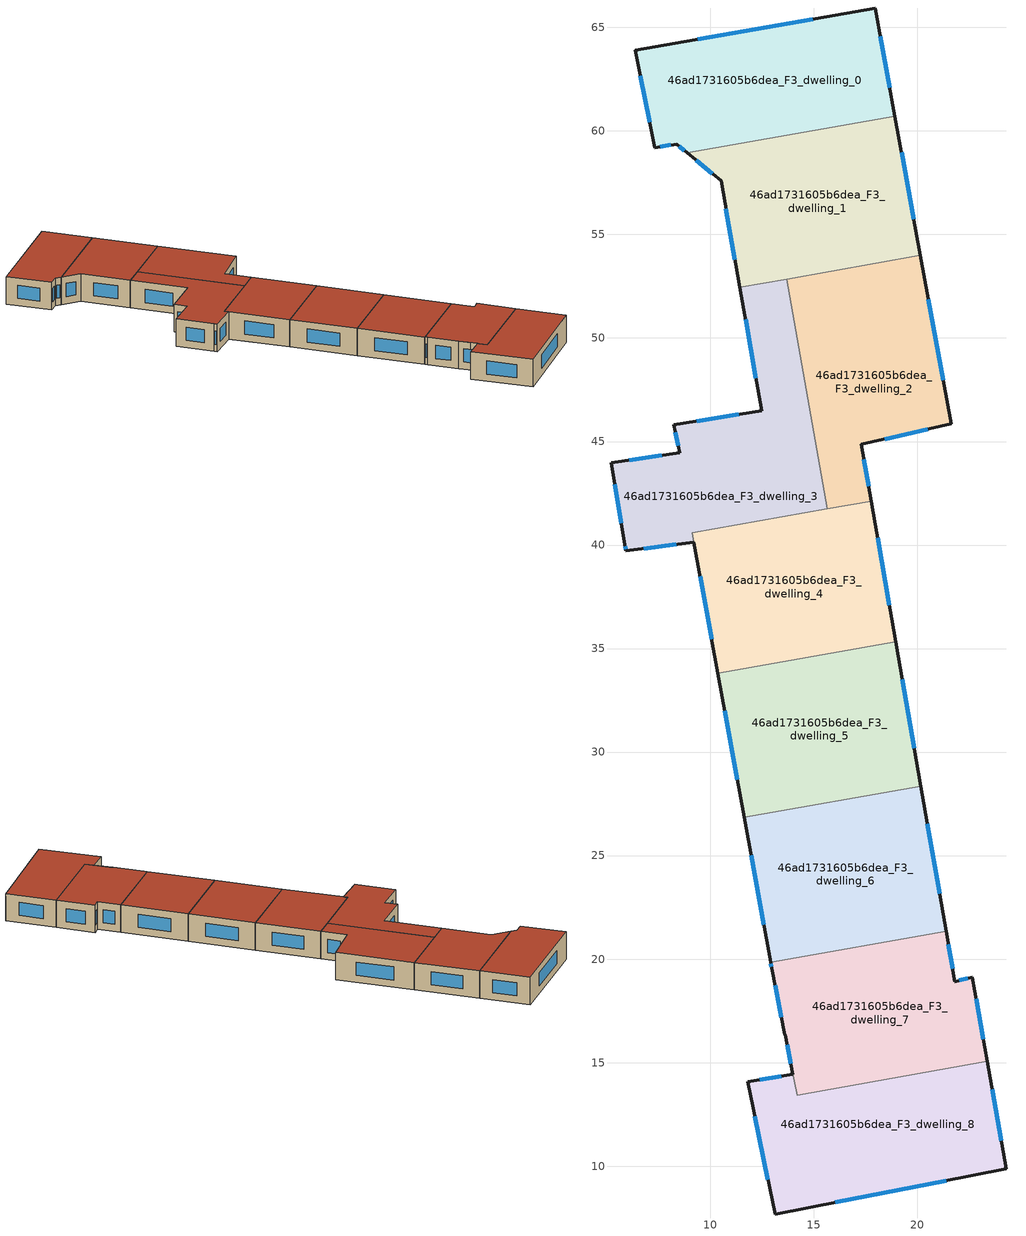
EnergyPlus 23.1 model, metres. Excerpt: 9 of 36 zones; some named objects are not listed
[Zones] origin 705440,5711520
46ad1731605b6dea_F3_dwelling_0
 floor to 46ad1731605b6dea_F2_dwelling_0 (EU_floor_Construction): 17.97,65.94 18.93,60.72 8.9,58.95 8.38,59.37 7.32,59.19 6.38,63.89 z9
 wall outside (EU_wall_Construction): 18.93,60.72 17.97,65.94 6.38,63.89 7.32,59.19 8.38,59.37 8.9,58.95 z9:12
 wall to 46ad1731605b6dea_F3_dwelling_1 (EU_wall_Construction): 8.9,58.95 18.93,60.72 z9:12
 window (EU_Window_Construction): 7.6,59.24 8.11,59.32 / 6.63,62.67 7.08,60.41 / 14.96,65.4 9.39,64.42 / 18.68,62.08 18.22,64.58 / 8.52,59.26 8.76,59.06 z9.78:11.22
 roof outside (EU_roof_Construction): 18.93,60.72 17.97,65.94 6.38,63.89 7.32,59.19 8.38,59.37 8.9,58.95 z12
46ad1731605b6dea_F3_dwelling_1
 floor to 46ad1731605b6dea_F2_dwelling_1 (EU_floor_Construction): 18.93,60.72 20.16,53.99 11.44,52.45 10.53,57.58 8.9,58.95 z9
 wall outside (EU_wall_Construction): 8.9,58.95 10.53,57.58 11.44,52.45 / 20.16,53.99 18.93,60.72 z9:12
 wall to 46ad1731605b6dea_F3_dwelling_2 (EU_wall_Construction): 13.69,52.85 20.16,53.99 z9:12
 wall to 46ad1731605b6dea_F3_dwelling_3 (EU_wall_Construction): 11.44,52.45 13.69,52.85 z9:12
 window (EU_Window_Construction): 9.32,58.59 10.11,57.94 / 19.84,55.74 19.25,58.97 / 10.77,56.25 11.2,53.78 z9.78:11.22
 roof outside (EU_roof_Construction): 20.16,53.99 18.93,60.72 8.9,58.95 10.53,57.58 11.44,52.45 z12
46ad1731605b6dea_F3_dwelling_2
 floor to 46ad1731605b6dea_F2_dwelling_2 (EU_floor_Construction): 20.16,53.99 21.65,45.85 17.3,44.86 17.78,42.12 15.66,41.74 13.69,52.85 z9
 wall outside (EU_wall_Construction): 17.78,42.12 17.3,44.86 21.65,45.85 20.16,53.99 z9:12
 wall to 46ad1731605b6dea_F3_dwelling_3 (EU_wall_Construction): 13.69,52.85 15.66,41.74 z9:12
 wall to 46ad1731605b6dea_F3_dwelling_4 (EU_wall_Construction): 15.66,41.74 17.78,42.12 z9:12
 window (EU_Window_Construction): 21.27,47.97 20.55,51.88 / 18.43,45.12 20.52,45.6 / 17.66,42.83 17.43,44.15 z9.78:11.22
 roof outside (EU_roof_Construction): 17.78,42.12 17.3,44.86 21.65,45.85 20.16,53.99 13.69,52.85 15.66,41.74 z12
46ad1731605b6dea_F3_dwelling_3
 floor to 46ad1731605b6dea_F2_dwelling_3 (EU_floor_Construction): 13.69,52.85 15.66,41.74 9.14,40.59 9.22,40.14 5.94,39.71 5.89,40.01 5.23,43.97 8.53,44.45 8.25,45.81 12.49,46.5 11.44,52.45 z9
 wall outside (EU_wall_Construction): 11.44,52.45 12.49,46.5 8.25,45.81 8.53,44.45 5.23,43.97 5.89,40.01 5.94,39.71 9.22,40.14 z9:12
 wall to 46ad1731605b6dea_F3_dwelling_4 (EU_wall_Construction): 9.22,40.14 9.14,40.59 15.66,41.74 z9:12
 window (EU_Window_Construction): 6.79,39.82 8.36,40.03 / 5.9,39.94 5.92,39.79 / 5.4,42.94 5.71,41.04 / 7.67,44.33 6.09,44.1 / 8.32,45.46 8.46,44.81 / 11.39,46.32 9.35,45.99 / 11.71,50.9 12.22,48.04 z9.78:11.22
 roof outside (EU_roof_Construction): 15.66,41.74 13.69,52.85 11.44,52.45 12.49,46.5 8.25,45.81 8.53,44.45 5.23,43.97 5.89,40.01 5.94,39.71 9.22,40.14 9.14,40.59 z12
46ad1731605b6dea_F3_dwelling_4
 floor to 46ad1731605b6dea_F2_dwelling_4 (EU_floor_Construction): 17.78,42.12 18.96,35.33 10.37,33.81 9.14,40.59 z9
 wall outside (EU_wall_Construction): 9.22,40.13 10.37,33.81 / 18.96,35.33 17.78,42.12 z9:12
 wall to 46ad1731605b6dea_F3_dwelling_5 (EU_wall_Construction): 10.37,33.81 18.96,35.33 z9:12
 window (EU_Window_Construction): 9.52,38.49 10.07,35.46 / 18.66,37.1 18.09,40.35 z9.78:11.22
 roof outside (EU_roof_Construction): 18.96,35.33 17.78,42.12 9.14,40.59 10.37,33.81 z12
46ad1731605b6dea_F3_dwelling_5
 floor to 46ad1731605b6dea_F2_dwelling_5 (EU_floor_Construction): 18.96,35.33 20.18,28.36 11.65,26.85 10.37,33.81 z9
 wall outside (EU_wall_Construction): 20.18,28.36 18.96,35.33 / 10.37,33.81 11.65,26.85 z9:12
 wall to 46ad1731605b6dea_F3_dwelling_6 (EU_wall_Construction): 11.65,26.85 20.18,28.36 z9:12
 window (EU_Window_Construction): 19.86,30.17 19.28,33.52 / 10.7,32 11.31,28.66 z9.78:11.22
 roof outside (EU_roof_Construction): 20.18,28.36 18.96,35.33 10.37,33.81 11.65,26.85 z12
46ad1731605b6dea_F3_dwelling_6
 floor to 46ad1731605b6dea_F2_dwelling_6 (EU_floor_Construction): 20.18,28.36 21.4,21.34 12.93,19.84 11.65,26.85 z9
 wall outside (EU_wall_Construction): 21.4,21.34 20.18,28.36 / 11.65,26.85 12.93,19.84 z9:12
 wall to 46ad1731605b6dea_F3_dwelling_7 (EU_wall_Construction): 12.93,19.84 21.4,21.34 z9:12
 window (EU_Window_Construction): 21.08,23.17 20.5,26.53 / 11.98,25.03 12.59,21.66 z9.78:11.22
 roof outside (EU_roof_Construction): 21.4,21.34 20.18,28.36 11.65,26.85 12.93,19.84 z12
46ad1731605b6dea_F3_dwelling_7
 floor to 46ad1731605b6dea_F2_dwelling_7 (EU_floor_Construction): 21.4,21.34 21.83,18.91 22.66,19.13 23.38,15.06 14.2,13.44 13.61,16.35 12.98,19.57 12.93,19.84 z9
 wall outside (EU_wall_Construction): 12.93,19.84 12.98,19.57 13.61,16.35 / 23.38,15.06 22.66,19.13 21.83,18.91 21.4,21.34 z9:12
 wall to 46ad1731605b6dea_F3_dwelling_8 (EU_wall_Construction): 13.62,16.35 14.2,13.44 23.38,15.06 z9:12
 window (EU_Window_Construction): 13.14,18.73 13.45,17.19 / 12.94,19.77 12.96,19.64 / 21.72,19.54 21.51,20.71 / 22.44,19.08 22.04,18.97 / 23.19,16.12 22.85,18.07 z9.78:11.22
 roof outside (EU_roof_Construction): 23.38,15.06 22.66,19.13 21.83,18.91 21.4,21.34 12.93,19.84 12.98,19.57 13.61,16.35 14.2,13.44 z12
46ad1731605b6dea_F3_dwelling_8
 floor to 46ad1731605b6dea_F2_dwelling_8 (EU_floor_Construction): 23.38,15.06 24.31,9.87 13.14,7.69 11.82,14.07 14,14.44 13.62,16.35 14.2,13.44 z9
 wall outside (EU_wall_Construction): 13.62,16.35 14,14.44 11.82,14.07 13.14,7.69 24.31,9.87 23.38,15.06 z9:12
 window (EU_Window_Construction): 13.72,15.85 13.9,14.94 / 24.06,11.22 23.62,13.71 / 16.04,8.26 21.4,9.3 / 12.16,12.41 12.8,9.35 / 13.43,14.34 12.39,14.17 z9.78:11.22
 roof outside (EU_roof_Construction): 24.31,9.87 23.38,15.06 14.2,13.44 13.62,16.35 14,14.44 11.82,14.07 13.14,7.69 z12
[Building]
EU S2 Campaign: North Axis=0; Terrain=City; Solar Distribution=FullExterior
[Site:Location]
London: Latitude=51.5; Longitude=-0.5; Time Zone=0; Elevation=25
[SizingPeriod:WeatherFileDays]
AnnualSizingPeriod: Begin Month=1; Begin Day of Month=1; End Month=12; End Day of Month=31; Day of Week for Start Day=Monday; Use Weather File Daylight Saving Period=No; Use Weather File Rain and Snow Indicators=No
[MATERIAL]
EU_InternalMass_Material: Roughness=MediumRough; Thickness=0.1; Conductivity=1; Density=1800; Specific Heat=900; Thermal Absorptance=0.9; Solar Absorptance=0.7; Visible Absorptance=0.7
[MATERIAL:NOMASS] Roughness=MediumRough; Thermal Absorptance=0.9; Solar Absorptance=0.7; Visible Absorptance=0.7
Name | Thermal Resistance
EU_wall_NoMass | 3.06955
EU_roof_NoMass | 4.82358
EU_floor_NoMass | 3.75167
[WINDOWMATERIAL:SIMPLEGLAZINGSYSTEM]
EU_Window_SimpleGlazing: UFactor=1.87571; Solar Heat Gain Coefficient=0.72; Visible Transmittance=0.72
[CONSTRUCTION]
EU_wall_Construction: EU_wall_NoMass
EU_roof_Construction: EU_roof_NoMass
EU_floor_Construction: EU_floor_NoMass
EU_Window_Construction: EU_Window_SimpleGlazing
EU_InternalMass_Construction: EU_InternalMass_Material
[ZONE] Type=1; Multiplier=1; Ceiling Height=autocalculate; Floor Area=autocalculate; Part of Total Floor Area=Yes
Name | Volume
46ad1731605b6dea_F3_dwelling_0 | 184.634
46ad1731605b6dea_F3_dwelling_1; 46ad1731605b6dea_F3_dwelling_5 | 184.617
46ad1731605b6dea_F3_dwelling_2 | 184.618
46ad1731605b6dea_F3_dwelling_3 | 188.427
46ad1731605b6dea_F3_dwelling_4 | 180.84
46ad1731605b6dea_F3_dwelling_6 | 184.627
46ad1731605b6dea_F3_dwelling_7 | 177.798
46ad1731605b6dea_F3_dwelling_8 | 191.479
[INTERNALMASS] Construction=EU_InternalMass_Construction
Name | Zone or ZoneList | Surface Area
46ad1731605b6dea_F3_dwelling_0_EU_InternalMass | 46ad1731605b6dea_F3_dwelling_0 | 61.5446
46ad1731605b6dea_F3_dwelling_1_EU_InternalMass | 46ad1731605b6dea_F3_dwelling_1 | 61.5392
46ad1731605b6dea_F3_dwelling_2_EU_InternalMass | 46ad1731605b6dea_F3_dwelling_2 | 61.5396
46ad1731605b6dea_F3_dwelling_3_EU_InternalMass | 46ad1731605b6dea_F3_dwelling_3 | 62.8089
46ad1731605b6dea_F3_dwelling_4_EU_InternalMass | 46ad1731605b6dea_F3_dwelling_4 | 60.2856
46ad1731605b6dea_F3_dwelling_5_EU_InternalMass | 46ad1731605b6dea_F3_dwelling_5 | 61.5388
46ad1731605b6dea_F3_dwelling_6_EU_InternalMass | 46ad1731605b6dea_F3_dwelling_6 | 61.5426
46ad1731605b6dea_F3_dwelling_7_EU_InternalMass | 46ad1731605b6dea_F3_dwelling_7 | 59.2569
46ad1731605b6dea_F3_dwelling_8_EU_InternalMass | 46ad1731605b6dea_F3_dwelling_8 | 63.8322
[OTHEREQUIPMENT] Fuel Type=Electricity; Design Level Calculation Method=Watts/Area; Power per Zone Floor Area=1; Fraction Latent=0; Fraction Radiant=0; Fraction Lost=0; Carbon Dioxide Generation Rate=0; EndUse Subcategory=EU_Step8_InternalGains
Name | Zone or ZoneList or Space or SpaceList | Schedule
EU_Step8_InternalGain_46ad1731605b6dea_F3_dwelling_0_f000 | 46ad1731605b6dea_F3_dwelling_0 | EU_Step8_GainSchedule_46ad1731605b6dea_F3_dwelling_0_f000
EU_Step8_InternalGain_46ad1731605b6dea_F3_dwelling_1_f000 | 46ad1731605b6dea_F3_dwelling_1 | EU_Step8_GainSchedule_46ad1731605b6dea_F3_dwelling_1_f000
EU_Step8_InternalGain_46ad1731605b6dea_F3_dwelling_2_f000 | 46ad1731605b6dea_F3_dwelling_2 | EU_Step8_GainSchedule_46ad1731605b6dea_F3_dwelling_2_f000
EU_Step8_InternalGain_46ad1731605b6dea_F3_dwelling_3_f000 | 46ad1731605b6dea_F3_dwelling_3 | EU_Step8_GainSchedule_46ad1731605b6dea_F3_dwelling_3_f000
EU_Step8_InternalGain_46ad1731605b6dea_F3_dwelling_4_f000 | 46ad1731605b6dea_F3_dwelling_4 | EU_Step8_GainSchedule_46ad1731605b6dea_F3_dwelling_4_f000
EU_Step8_InternalGain_46ad1731605b6dea_F3_dwelling_5_f000 | 46ad1731605b6dea_F3_dwelling_5 | EU_Step8_GainSchedule_46ad1731605b6dea_F3_dwelling_5_f000
EU_Step8_InternalGain_46ad1731605b6dea_F3_dwelling_6_f000 | 46ad1731605b6dea_F3_dwelling_6 | EU_Step8_GainSchedule_46ad1731605b6dea_F3_dwelling_6_f000
EU_Step8_InternalGain_46ad1731605b6dea_F3_dwelling_7_f000 | 46ad1731605b6dea_F3_dwelling_7 | EU_Step8_GainSchedule_46ad1731605b6dea_F3_dwelling_7_f000
EU_Step8_InternalGain_46ad1731605b6dea_F3_dwelling_8_f000 | 46ad1731605b6dea_F3_dwelling_8 | EU_Step8_GainSchedule_46ad1731605b6dea_F3_dwelling_8_f000
[ZONEVENTILATION:DESIGNFLOWRATE] Schedule=EU_AlwaysOn; Design Flow Rate Calculation Method=AirChanges/Hour; Air Changes per Hour=0.493607; Ventilation Type=Natural; Fan Pressure Rise=0; Fan Total Efficiency=1; Constant Term Coefficient=1; Temperature Term Coefficient=0; Velocity Term Coefficient=0; Velocity Squared Term Coefficient=0; Minimum Indoor Temperature=-100; Maximum Indoor Temperature=100; Delta Temperature=-100; Minimum Outdoor Temperature=-100; Maximum Outdoor Temperature=100; Maximum Wind Speed=40
Name | Zone or ZoneList or Space or SpaceList
EU_ConstantAir_46ad1731605b6dea_F3_dwelling_0 | 46ad1731605b6dea_F3_dwelling_0
EU_ConstantAir_46ad1731605b6dea_F3_dwelling_1 | 46ad1731605b6dea_F3_dwelling_1
EU_ConstantAir_46ad1731605b6dea_F3_dwelling_2 | 46ad1731605b6dea_F3_dwelling_2
EU_ConstantAir_46ad1731605b6dea_F3_dwelling_3 | 46ad1731605b6dea_F3_dwelling_3
EU_ConstantAir_46ad1731605b6dea_F3_dwelling_4 | 46ad1731605b6dea_F3_dwelling_4
EU_ConstantAir_46ad1731605b6dea_F3_dwelling_5 | 46ad1731605b6dea_F3_dwelling_5
EU_ConstantAir_46ad1731605b6dea_F3_dwelling_6 | 46ad1731605b6dea_F3_dwelling_6
EU_ConstantAir_46ad1731605b6dea_F3_dwelling_7 | 46ad1731605b6dea_F3_dwelling_7
EU_ConstantAir_46ad1731605b6dea_F3_dwelling_8 | 46ad1731605b6dea_F3_dwelling_8
[HVACTEMPLATE:ZONE:IDEALLOADSAIRSYSTEM] System Availability Schedule=EU_AlwaysOn; Maximum Heating Supply Air Temperature=50; Minimum Cooling Supply Air Temperature=13; Maximum Heating Supply Air Humidity Ratio=0.0156; Minimum Cooling Supply Air Humidity Ratio=0.0077; Heating Limit=NoLimit; Cooling Limit=NoLimit; Heating Availability Schedule=EU_AlwaysOn; Cooling Availability Schedule=EU_CoolingOff; Dehumidification Control Type=ConstantSensibleHeatRatio; Cooling Sensible Heat Ratio=0.7; Dehumidification Setpoint=60; Humidification Control Type=None; Humidification Setpoint=30; Outdoor Air Method=None; Outdoor Air Flow Rate per Person=0.00944; Outdoor Air Flow Rate per Zone Floor Area=0; Outdoor Air Flow Rate per Zone=0; Demand Controlled Ventilation Type=None; Outdoor Air Economizer Type=NoEconomizer; Heat Recovery Type=None; Sensible Heat Recovery Effectiveness=0.7; Latent Heat Recovery Effectiveness=0.65
Name | Template Thermostat
46ad1731605b6dea_F3_dwelling_0 | EU_HeatOnly_46ad1731605b6dea_F3_dwelling_0
46ad1731605b6dea_F3_dwelling_1 | EU_HeatOnly_46ad1731605b6dea_F3_dwelling_1
46ad1731605b6dea_F3_dwelling_2 | EU_HeatOnly_46ad1731605b6dea_F3_dwelling_2
46ad1731605b6dea_F3_dwelling_3 | EU_HeatOnly_46ad1731605b6dea_F3_dwelling_3
46ad1731605b6dea_F3_dwelling_4 | EU_HeatOnly_46ad1731605b6dea_F3_dwelling_4
46ad1731605b6dea_F3_dwelling_5 | EU_HeatOnly_46ad1731605b6dea_F3_dwelling_5
46ad1731605b6dea_F3_dwelling_6 | EU_HeatOnly_46ad1731605b6dea_F3_dwelling_6
46ad1731605b6dea_F3_dwelling_7 | EU_HeatOnly_46ad1731605b6dea_F3_dwelling_7
46ad1731605b6dea_F3_dwelling_8 | EU_HeatOnly_46ad1731605b6dea_F3_dwelling_8
[SIZING:ZONE] Zone Cooling Design Supply Air Temperature Input Method=SupplyAirTemperature; Zone Cooling Design Supply Air Temperature=13; Zone Heating Design Supply Air Temperature Input Method=SupplyAirTemperature; Zone Heating Design Supply Air Temperature=50; Zone Cooling Design Supply Air Humidity Ratio=0.008; Zone Heating Design Supply Air Humidity Ratio=0.008; Cooling Design Air Flow Method=DesignDay; Cooling Design Air Flow Rate=0; Cooling Minimum Air Flow per Zone Floor Area=0.000762; Cooling Minimum Air Flow=0; Cooling Minimum Air Flow Fraction=0.2; Heating Design Air Flow Method=DesignDay; Heating Design Air Flow Rate=0; Heating Maximum Air Flow per Zone Floor Area=0.002032; Heating Maximum Air Flow=0.141576; Heating Maximum Air Flow Fraction=0.3; Account for Dedicated Outdoor Air System=No; Dedicated Outdoor Air System Control Strategy=NeutralSupplyAir; Dedicated Outdoor Air Low Setpoint Temperature for Design=autosize; Dedicated Outdoor Air High Setpoint Temperature for Design=autosize; Zone Load Sizing Method=Sensible Load Only No Latent Load; Zone Latent Cooling Design Supply Air Humidity Ratio Input Method=HumidityRatioDifference; Zone Cooling Design Supply Air Humidity Ratio Difference=0.005; Zone Latent Heating Design Supply Air Humidity Ratio Input Method=HumidityRatioDifference; Zone Humidification Design Supply Air Humidity Ratio Difference=0.005
46ad1731605b6dea_F3_dwelling_0; 46ad1731605b6dea_F3_dwelling_1; 46ad1731605b6dea_F3_dwelling_2; 46ad1731605b6dea_F3_dwelling_3; 46ad1731605b6dea_F3_dwelling_4; 46ad1731605b6dea_F3_dwelling_5; 46ad1731605b6dea_F3_dwelling_6; 46ad1731605b6dea_F3_dwelling_7; 46ad1731605b6dea_F3_dwelling_8
[SCHEDULE:CONSTANT]
Name | Hourly Value
EU_AlwaysOn | 1
EU_CoolingOff | 0
[SCHEDULE:FILE] Column Number=1; Rows to Skip at Top=0; Number of Hours of Data=8760; Column Separator=Comma; Interpolate to Timestep=No; Minutes per Item=60; Adjust Schedule for Daylight Savings=Yes
Name | File
EU_Step8_GainSchedule_46ad1731605b6dea_F3_dwelling_0_f000 | ../../schedules/46ad1731605b6dea/46ad1731605b6dea_F3_dwelling_0_f000_gain.csv
EU_Step8_GainSchedule_46ad1731605b6dea_F3_dwelling_1_f000 | ../../schedules/46ad1731605b6dea/46ad1731605b6dea_F3_dwelling_1_f000_gain.csv
EU_Step8_GainSchedule_46ad1731605b6dea_F3_dwelling_2_f000 | ../../schedules/46ad1731605b6dea/46ad1731605b6dea_F3_dwelling_2_f000_gain.csv
EU_Step8_GainSchedule_46ad1731605b6dea_F3_dwelling_3_f000 | ../../schedules/46ad1731605b6dea/46ad1731605b6dea_F3_dwelling_3_f000_gain.csv
EU_Step8_GainSchedule_46ad1731605b6dea_F3_dwelling_4_f000 | ../../schedules/46ad1731605b6dea/46ad1731605b6dea_F3_dwelling_4_f000_gain.csv
EU_Step8_GainSchedule_46ad1731605b6dea_F3_dwelling_5_f000 | ../../schedules/46ad1731605b6dea/46ad1731605b6dea_F3_dwelling_5_f000_gain.csv
EU_Step8_GainSchedule_46ad1731605b6dea_F3_dwelling_6_f000 | ../../schedules/46ad1731605b6dea/46ad1731605b6dea_F3_dwelling_6_f000_gain.csv
EU_Step8_GainSchedule_46ad1731605b6dea_F3_dwelling_7_f000 | ../../schedules/46ad1731605b6dea/46ad1731605b6dea_F3_dwelling_7_f000_gain.csv
EU_Step8_GainSchedule_46ad1731605b6dea_F3_dwelling_8_f000 | ../../schedules/46ad1731605b6dea/46ad1731605b6dea_F3_dwelling_8_f000_gain.csv
